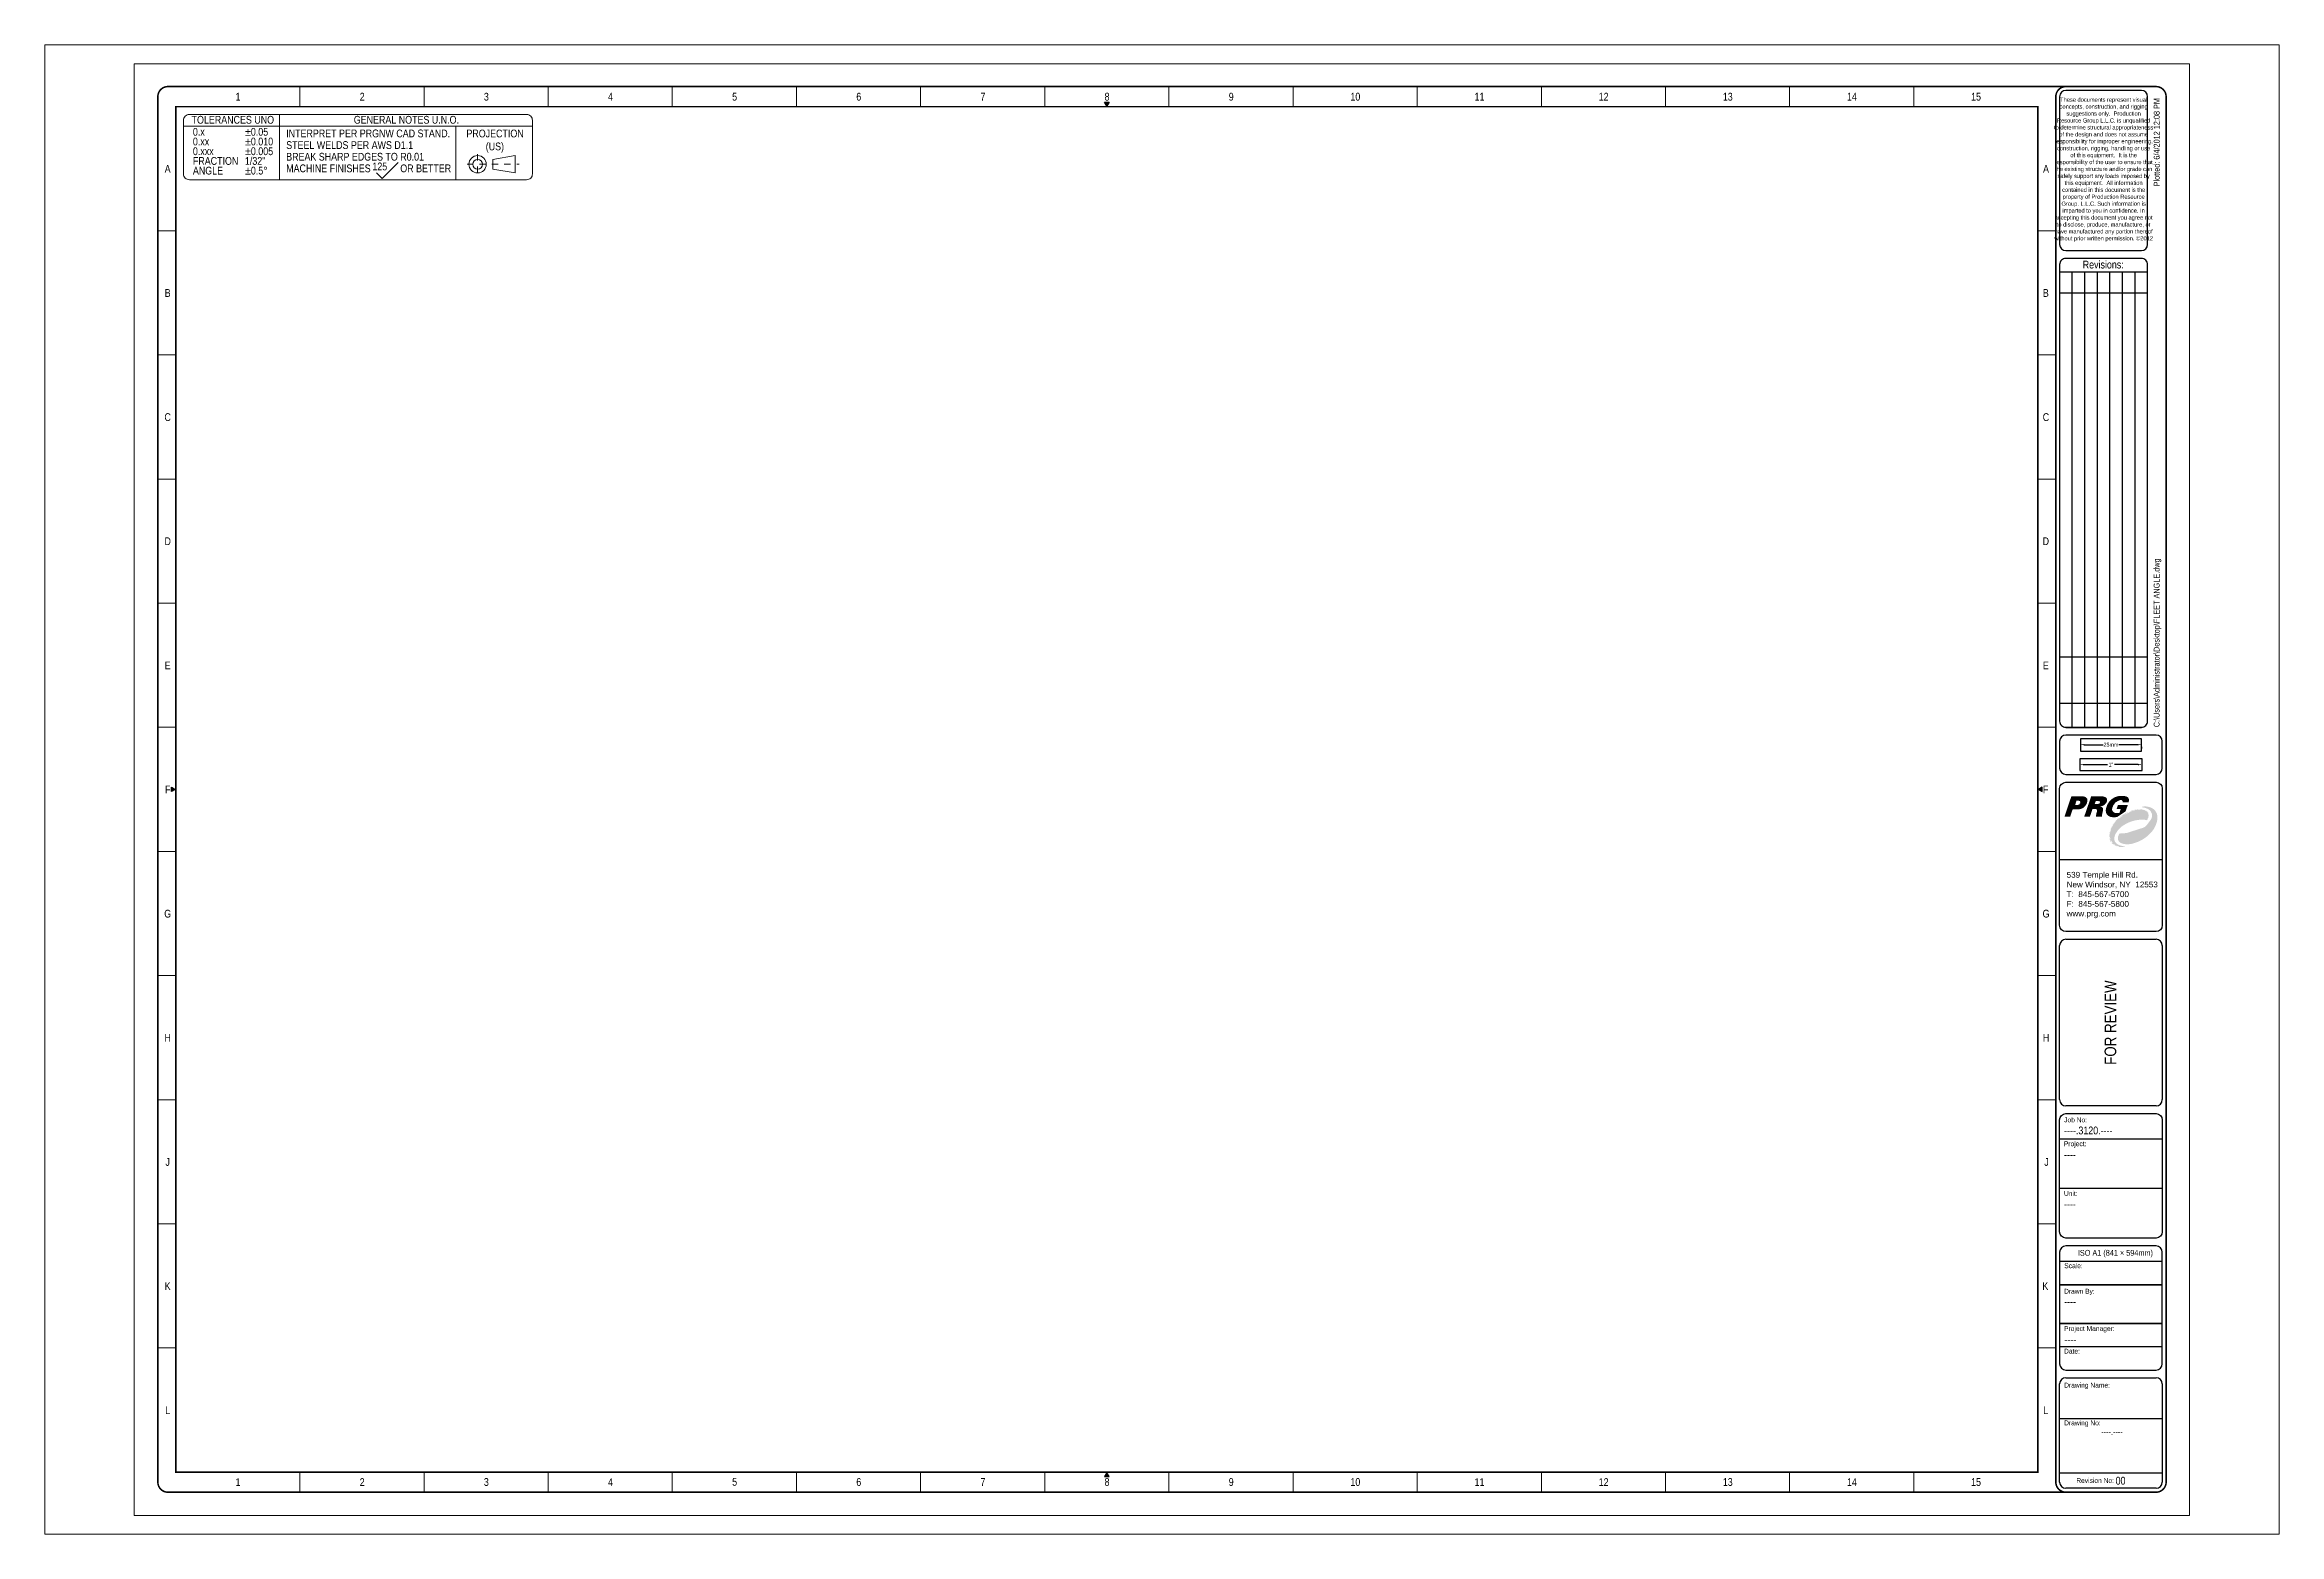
# Paper-space layout 'Arch D' of a CAD drawing. Header units: inches. Extents: x -0.2 to 35.8, y -0.2 to 23.8.
import ezdxf
from ezdxf.enums import TextEntityAlignment as Align

# ---------------------------------------------------------------- set-up
doc = ezdxf.new("R2010")
doc.units = ezdxf.units.IN
doc.header["$LTSCALE"] = 0.1
doc.header["$MEASUREMENT"] = 0
doc.header["$PDMODE"] = 35
doc.linetypes.add('CENTER', pattern=[2, 1.25, -0.25, 0.25, -0.25])
doc.layers.get('0').update_dxf_attribs({"lineweight": 25})
doc.layers.add('..02 - Light', color=142, linetype='Continuous', lineweight=9)
doc.layers.add('0 @ 1', color=7, linetype='Continuous', lineweight=25)
doc.layers.add('..08 - Viewports', color=11, linetype='Continuous', lineweight=0, plot=False)
doc.styles.add('prg 03 - Standard', font='ARIALN.TTF')
doc.dimstyles.new('prg - inch - 16', dxfattribs={"dimtxt": 0.125, "dimasz": 0.125, "dimexe": 0.0625, "dimexo": 0.125, "dimgap": 0.03125, "dimtad": 0, "dimdec": 4, "dimzin": 3, "dimdsep": 46, "dimlunit": 4, "dimtxsty": 'prg 03 - Standard', "dimcen": 0.0625, "dimclrd": 256, "dimclre": 256, "dimclrt": 256, "dimadec": 0, "dimazin": 2, "dimtfac": 1, "dimtdec": 4, "dimtofl": 0, "dimtmove": 0, "dimatfit": 3, "dimfxl": 1, "dimfrac": 1, "dimtolj": 1, "dimtzin": 0, "dimarcsym": 1})

# ---------------------------------------------------------------- blocks, each defined once
blk = doc.blocks.new('Titleblock - PRG Logo')
at = {"linetype": 'Continuous'}
h = blk.add_hatch(color=256, dxfattribs=at)
edge = h.paths.add_edge_path(flags=16)
edge.add_arc((0.304, 0.419), 0.142, 270.9957, 287.0381)
edge.add_arc((0.32, 0.371), 0.0923, 286.6972, 340.5516)
edge.add_arc((0.341, 0.365), 0.0695, 339.5027, 356.4779)
edge.add_arc((0.374, 0.363), 0.0368, 356.1241, 421.2519)
edge.add_arc((0.359, 0.332), 0.0718, 62.8111, 78.3548)
edge.add_arc((0.346, 0.26), 0.144, 78.8721, 87.8454)
edge.add_line((0.351, 0.404), (0.28, 0.404))
edge.add_line((0.28, 0.404), (0.236, 0.277))
edge.add_line((0.236, 0.277), (0.307, 0.277))
edge = h.paths.add_edge_path()
edge.add_line((0.405, 0.502), (0.301, 0.502))
edge.add_line((0.301, 0.502), (0.174, 0.502))
edge.add_line((0.174, 0.502), (0.123, 0.366))
edge.add_line((0.123, 0.366), (0.001, 0.001))
edge.add_line((0.001, 0.001), (0.14, 0.001))
edge.add_line((0.14, 0.001), (0.202, 0.179))
edge.add_line((0.202, 0.179), (0.294, 0.179))
edge.add_arc((0.294, 0.666), 0.486, 270, 277.7588)
edge.add_arc((0.314, 0.493), 0.312, 278.2373, 289.3892)
edge.add_arc((0.343, 0.402), 0.217, 290.1728, 337.4086)
edge.add_arc((0.265, 0.439), 0.304, 336.5939, 341.0282)
edge.add_arc((0.306, 0.426), 0.26, 340.8812, 350.9108)
edge.add_arc((0.431, 0.404), 0.134, 351.7704, 368.1285)
edge.add_arc((0.484, 0.409), 0.0801, 9.8088, 62.4805)
edge.add_arc((0.459, 0.366), 0.13, 61.4347, 72.7865)
edge.add_arc((0.436, 0.296), 0.204, 72.3733, 81.8102)
edge.add_arc((0.41, 0.133), 0.369, 81.4271, 90.8598)
h = blk.add_hatch(color=256, dxfattribs=at)
edge = h.paths.add_edge_path(flags=16)
edge.add_line((0.777, 0.289), (0.723, 0.289))
edge.add_line((0.723, 0.289), (0.762, 0.404))
edge.add_line((0.762, 0.404), (0.816, 0.404))
edge.add_arc((0.817, 0.048), 0.357, 87.3825, 90.1357, ccw=False)
edge.add_arc((0.827, 0.258), 0.146, 76.948, 87.5427, ccw=False)
edge.add_arc((0.846, 0.347), 0.0552, 58.0556, 75.9474, ccw=False)
edge.add_arc((0.859, 0.369), 0.0293, -5.0869, 55.9156, ccw=False)
edge.add_arc((0.823, 0.37), 0.0652, 338.9767, 357.0252, ccw=False)
edge.add_arc((0.796, 0.377), 0.0924, 322.6799, 341.0734, ccw=False)
edge.add_arc((0.813, 0.367), 0.0732, 289.7779, 321.2967, ccw=False)
edge.add_arc((0.798, 0.403), 0.112, 278.0168, 290.6287, ccw=False)
edge.add_arc((0.786, 0.474), 0.184, 273.908, 278.6313, ccw=False)
edge.add_arc((0.778, 0.597), 0.307, 269.7689, 273.8332, ccw=False)
edge = h.paths.add_edge_path()
edge.add_line((0.867, 0.247), (0.868, 0.249))
edge.add_arc((0.838, 0.497), 0.249, 276.8848, 299.8492)
edge.add_arc((0.87, 0.435), 0.18, 301.0245, 339.7695)
edge.add_arc((0.892, 0.423), 0.155, 340.896, 350.6299)
edge.add_arc((0.953, 0.413), 0.0927, 351.0003, 372.4915)
edge.add_arc((0.977, 0.416), 0.0687, 14.3465, 55.5296)
edge.add_arc((0.954, 0.386), 0.106, 54.0451, 66.1815)
edge.add_arc((0.93, 0.335), 0.162, 65.8459, 76.4202)
edge.add_arc((0.906, 0.243), 0.258, 75.9962, 84.4161)
edge.add_arc((0.891, 0.11), 0.391, 84.0424, 90.2748)
edge.add_line((0.889, 0.502), (0.657, 0.502))
edge.add_line((0.657, 0.502), (0.484, 0.001))
edge.add_line((0.484, 0.001), (0.623, 0.001))
edge.add_line((0.623, 0.001), (0.689, 0.192))
edge.add_line((0.689, 0.192), (0.741, 0.192))
edge.add_line((0.741, 0.192), (0.741, 0.192))
edge.add_arc((0.741, -0.015), 0.207, 82.6833, 90.0634, ccw=False)
edge.add_arc((0.759, 0.126), 0.0652, 65.5327, 81.9445, ccw=False)
edge.add_arc((0.773, 0.161), 0.027, -1.931, 62.9839, ccw=False)
edge.add_arc((0.729, 0.158), 0.0711, -6.461, 1.5446, ccw=False)
edge.add_arc((0.653, 0.167), 0.148, 348.4527, 353.6528, ccw=False)
edge.add_arc((0.265, 0.247), 0.544, 345.0408, 348.335, ccw=False)
edge.add_arc((2.692, -0.367), 1.96, 166.0204, 167.1204)
edge.add_line((0.782, 0.07), (0.782, 0.07))
edge.add_arc((1.539, -0.103), 0.777, 167.1127, 172.3239)
edge.add_line((0.769, 0.001), (0.92, 0.001))
edge.add_arc((1.506, -0.029), 0.588, 165.1254, 177.1349, ccw=False)
edge.add_arc((0.303, 0.268), 0.652, 347.0318, 348.9199)
edge.add_arc((0.688, 0.194), 0.26, 348.7835, 356.8872)
edge.add_arc((0.848, 0.183), 0.1, 357.7728, 370.7283)
edge.add_arc((0.897, 0.192), 0.0504, 11.9244, 67.81)
edge.add_arc((0.88, 0.152), 0.0933, 67.5059, 81.8909)
edge.add_arc((0.865, 0.064), 0.183, 81.0168, 89.1786)
h = blk.add_hatch(color=256, dxfattribs=at)
edge = h.paths.add_edge_path()
edge.add_arc((1.235, 0.684), 0.599, 276.2868, 280.7185, ccw=False)
edge.add_arc((1.27, 0.391), 0.304, 270.2788, 275.7954, ccw=False)
edge.add_arc((1.271, 0.272), 0.185, 257.0805, 270.0598, ccw=False)
edge.add_arc((1.254, 0.188), 0.0995, 231.8941, 255.9628, ccw=False)
edge.add_arc((1.241, 0.167), 0.0747, 193.4509, 229.7347, ccw=False)
edge.add_arc((1.272, 0.177), 0.107, 181.7997, 194.5166, ccw=False)
edge.add_arc((1.322, 0.179), 0.157, 171.0237, 182.1399, ccw=False)
edge.add_arc((1.416, 0.166), 0.253, 160.1958, 171.384, ccw=False)
edge.add_arc((1.491, 0.144), 0.331, 144.2304, 160.9825, ccw=False)
edge.add_arc((1.407, 0.201), 0.228, 126.6626, 143.5066, ccw=False)
edge.add_arc((1.364, 0.254), 0.161, 90.782, 125.7161, ccw=False)
edge.add_arc((1.362, 0.24), 0.175, 81.7561, 90.0255, ccw=False)
edge.add_arc((1.374, 0.328), 0.086, 66.7365, 81.2539, ccw=False)
edge.add_arc((1.389, 0.366), 0.0455, 37.3026, 65.8551, ccw=False)
edge.add_arc((1.393, 0.371), 0.0394, 3.6398, 34.9157, ccw=False)
edge.add_arc((1.363, 0.367), 0.0695, -12.7494, 4.8314, ccw=False)
edge.add_line((1.431, 0.352), (1.57, 0.352))
edge.add_arc((1.349, 0.425), 0.233, 341.637, 352.5863)
edge.add_arc((1.458, 0.409), 0.123, 353.4418, 370.8372)
edge.add_arc((1.499, 0.415), 0.0812, 12.2601, 57.2188)
edge.add_arc((1.477, 0.383), 0.121, 56.5304, 68.8996)
edge.add_arc((1.452, 0.323), 0.185, 68.4854, 77.9574)
edge.add_arc((1.426, 0.21), 0.301, 77.5658, 84.9644)
edge.add_arc((1.403, -0.014), 0.526, 84.6232, 90.3788)
edge.add_arc((1.4, -0.404), 0.916, 90.0038, 91.6165)
edge.add_arc((1.39, 0.138), 0.374, 92.5155, 153.6812)
edge.add_arc((1.445, 0.109), 0.436, 153.5195, 161.0051)
edge.add_arc((1.411, 0.121), 0.4, 160.9068, 169.7125)
edge.add_arc((1.273, 0.148), 0.26, 170.1738, 182.5252)
edge.add_arc((1.188, 0.146), 0.174, 183.158, 199.1879)
edge.add_arc((1.151, 0.136), 0.136, 200.1639, 245.0589)
edge.add_arc((1.18, 0.19), 0.198, 244.1673, 259.4908)
edge.add_arc((1.201, 0.285), 0.295, 258.8028, 268.6575)
edge.add_arc((1.194, 1.364), 1.374, 269.9946, 273.9073)
edge.add_arc((1.879, -0.665), 0.885, 115.5001, 131.9551, ccw=False)
edge.add_line((1.498, 0.134), (1.551, 0.286))
edge.add_line((1.551, 0.286), (1.31, 0.286))
edge.add_line((1.31, 0.286), (1.276, 0.188))
edge.add_line((1.276, 0.188), (1.378, 0.188))
edge.add_line((1.378, 0.188), (1.346, 0.096))
at = {"linetype": 'Continuous', "true_color": 0xd11047}
h = blk.add_hatch(color=242, dxfattribs=at)
edge = h.paths.add_edge_path()
edge.add_arc((1.414, -0.536), 0.193, 166.9672, 181.364)
edge.add_arc((1.367, -0.539), 0.146, 180.8254, 210.6291)
edge.add_arc((1.397, -0.515), 0.184, 212.1774, 233.4286)
edge.add_arc((1.442, -0.447), 0.266, 234.3616, 249.0782)
edge.add_arc((1.504, -0.271), 0.452, 249.7201, 258.9323)
edge.add_arc((1.589, 0.191), 0.922, 259.2855, 262.8591)
edge.add_arc((1.467, -0.787), 0.0638, 78.9018, 83.1181, ccw=False)
edge.add_arc((1.476, -0.742), 0.0176, 65.3856, 80.2175, ccw=False)
edge.add_arc((1.482, -0.728), 0.0031, 32.0463, 68.0151, ccw=False)
edge.add_arc((1.484, -0.727), 0.00134, -34.2871, 26.3971, ccw=False)
edge.add_arc((1.479, -0.724), 0.00674, 294.5704, 322.891, ccw=False)
edge.add_arc((1.463, -0.691), 0.0436, 285.4998, 296.5873, ccw=False)
edge.add_arc((1.433, -0.59), 0.149, 280.4032, 286.2187, ccw=False)
edge.add_line((1.459, -0.737), (1.459, -0.737))
edge.add_arc((1.404, -0.437), 0.305, 272.8785, 280.4386, ccw=False)
edge.add_arc((1.406, -0.521), 0.221, 265.6647, 273.4591, ccw=False)
edge.add_arc((1.419, -0.297), 0.445, 253.3778, 266.1848, ccw=False)
edge.add_arc((1.376, -0.428), 0.307, 238.0493, 254.0087, ccw=False)
edge.add_arc((1.337, -0.487), 0.237, 215.4273, 238.5383, ccw=False)
edge.add_arc((1.355, -0.48), 0.256, 188.8379, 214.3641, ccw=False)
edge.add_arc((1.45, -0.469), 0.351, 174.5051, 188.2143, ccw=False)
edge.add_arc((1.597, -0.488), 0.499, 163.0689, 173.987, ccw=False)
edge.add_arc((1.837, -0.57), 0.753, 151.9161, 162.3954, ccw=False)
edge.add_arc((1.64, -0.475), 0.535, 142.5266, 150.9936, ccw=False)
edge.add_arc((1.938, -0.708), 0.913, 135.7406, 142.2622, ccw=False)
edge.add_arc((1.895, -0.657), 0.846, 129.7713, 136.1898, ccw=False)
edge.add_arc((1.944, -0.752), 0.951, 112.748, 128.3617, ccw=False)
edge.add_arc((1.893, -0.619), 0.808, 104.026, 113.0429, ccw=False)
edge.add_arc((1.844, -0.406), 0.59, 93.326, 104.4974, ccw=False)
edge.add_arc((1.838, -0.24), 0.424, 81.36, 93.7963, ccw=False)
edge.add_arc((1.848, -0.182), 0.365, 74.8428, 81.535, ccw=False)
edge.add_arc((1.883, -0.064), 0.242, 62.8298, 75.5421, ccw=False)
edge.add_arc((1.925, 0.014), 0.154, 46.9484, 63.588, ccw=False)
edge.add_arc((1.956, 0.045), 0.11, 15.2985, 47.5839, ccw=False)
edge.add_arc((1.926, 0.041), 0.141, -8.5557, 13.6911, ccw=False)
edge.add_arc((1.832, 0.057), 0.236, 338.3124, 350.7738, ccw=False)
edge.add_arc((1.672, 0.125), 0.409, 329.4234, 337.7919, ccw=False)
edge.add_arc((1.945, -0.398), 0.324, 75.8611, 80.5968)
edge.add_arc((1.9, -0.688), 0.619, 80.818, 88.4004)
edge.add_arc((1.902, -0.869), 0.799, 88.9602, 107.2617)
edge.add_arc((1.962, -1.026), 0.967, 107.9024, 124.84)
edge.add_arc((1.591, -0.487), 0.312, 125.3388, 130.879)
edge.add_arc((1.78, -0.702), 0.599, 131.1191, 147.1939)
edge.add_arc((1.623, -0.605), 0.414, 146.7697, 156.5733)
edge.add_arc((1.498, -0.553), 0.279, 156.0714, 167.4849)
h = blk.add_hatch(color=242, dxfattribs=at)
edge = h.paths.add_edge_path()
edge.add_arc((1.703, -0.613), 0.409, 149.4122, 157.7619)
edge.add_arc((1.543, -0.545), 0.236, 158.2699, 170.765)
edge.add_arc((1.449, -0.528), 0.14, 171.4402, 193.6819)
edge.add_arc((1.419, -0.532), 0.11, 195.2951, 227.6137)
edge.add_arc((1.45, -0.501), 0.154, 226.9736, 243.5958)
edge.add_arc((1.492, -0.423), 0.242, 242.8393, 255.5472)
edge.add_arc((1.527, -0.305), 0.366, 254.8507, 261.5458)
edge.add_arc((1.537, -0.248), 0.424, 261.3483, 273.7984)
edge.add_arc((1.531, -0.082), 0.59, 273.3254, 284.4907)
edge.add_arc((1.483, 0.131), 0.807, 284.0217, 293.0503)
edge.add_arc((1.431, 0.265), 0.951, 292.7557, 308.3667)
edge.add_arc((1.483, 0.167), 0.842, 309.7288, 316.1901)
edge.add_arc((1.439, 0.219), 0.91, 315.7364, 322.2789)
edge.add_arc((1.735, -0.013), 0.534, 322.5428, 331.0155)
edge.add_arc((1.539, 0.082), 0.752, 331.9125, 342.3987)
edge.add_arc((1.779, 0), 0.499, 343.0734, 353.9981)
edge.add_arc((1.925, -0.019), 0.351, 354.5158, 368.2307)
edge.add_arc((2.02, -0.008), 0.256, 8.854, 34.3709)
edge.add_arc((2.037, -0.001), 0.237, 35.4301, 58.5359)
edge.add_arc((1.999, -0.059), 0.307, 58.0421, 73.9933)
edge.add_arc((1.956, -0.19), 0.445, 73.3598, 86.1535)
edge.add_arc((1.969, 0.037), 0.218, 85.5051, 93.4545)
edge.add_arc((1.969, -0.023), 0.277, 92.7831, 104.0855)
edge.add_arc((1.914, 0.201), 0.0465, 105.1711, 115.9097)
edge.add_arc((1.897, 0.236), 0.00771, 113.2562, 139.7676)
edge.add_arc((1.892, 0.24), 0.00173, 145.3374, 253.8734)
edge.add_arc((1.898, 0.251), 0.0145, 242.4255, 259.4068)
edge.add_arc((1.908, 0.293), 0.0576, 257.8495, 263.1277)
edge.add_arc((1.789, -0.663), 0.905, 79.3843, 82.923, ccw=False)
edge.add_arc((1.869, -0.222), 0.458, 69.9712, 79.0735, ccw=False)
edge.add_arc((1.931, -0.044), 0.269, 54.4833, 69.344, ccw=False)
edge.add_arc((1.978, 0.027), 0.184, 32.1785, 53.4419, ccw=False)
edge.add_arc((2.008, 0.051), 0.146, 0.8369, 30.6335, ccw=False)
edge.add_arc((1.961, 0.049), 0.193, -13.051, 1.3754, ccw=False)
edge.add_arc((1.877, 0.065), 0.279, 336.0801, 347.4728, ccw=False)
edge.add_arc((1.752, 0.117), 0.414, 326.7829, 336.5806, ccw=False)
edge.add_arc((1.594, 0.215), 0.6, 311.153, 327.2058, ccw=False)
edge.add_arc((1.783, 0), 0.314, 305.4102, 310.9223, ccw=False)
edge.add_arc((1.412, 0.539), 0.968, 287.9024, 304.8306, ccw=False)
edge.add_arc((1.473, 0.382), 0.799, 268.9716, 287.2631, ccw=False)
edge.add_arc((1.475, 0.201), 0.618, 260.8251, 268.4129, ccw=False)
edge.add_arc((1.43, -0.09), 0.325, 255.8756, 260.5989, ccw=False)
for points in [[(0.307, 0.277, 0.070113), (0.346, 0.283, 0.239407), (0.407, 0.34, 0.074204), (0.411, 0.361, 0.292079), (0.392, 0.395, 0.067927), (0.373, 0.402, 0.039173), (0.351, 0.404), (0.28, 0.404), (0.236, 0.277)], [(0.777, 0.289), (0.723, 0.289), (0.762, 0.404), (0.816, 0.404, -0.012014), (0.833, 0.404, -0.046261), (0.86, 0.4, -0.078227), (0.875, 0.394, -0.272643), (0.888, 0.367, -0.078915), (0.884, 0.347, -0.080429), (0.87, 0.321, -0.138401), (0.838, 0.298, -0.055086), (0.814, 0.292, -0.020612), (0.799, 0.29, -0.017736)]]:
    blk.add_lwpolyline(points, format="xyb", close=True)
blk = doc.blocks.new('Titleblock - Tick')
h = blk.add_hatch(color=256)
h.dxf.hatch_style = 1
h.paths.add_polyline_path([(0.035, 0.06), (-0.035, 0.06), (0, 0)])
blk.add_lwpolyline([(0, 0), (-0.035, 0.06), (0.035, 0.06)], close=True)
blk = doc.blocks.new('*D27')
at = {"lineweight": -2, "transparency": 16777216}
for p, q in [((31.344, 12.059), (31.344, 12.029)), ((31.407, 12.092), (31.786, 12.092)), ((32.282, 12.092), (31.903, 12.092)), ((32.344, 12.059), (32.344, 12.029))]:
    blk.add_line(p, q, dxfattribs=at)
at = {"transparency": 16777216}
for points in [[(31.407, 12.102), (31.407, 12.081), (31.344, 12.092)], [(32.282, 12.102), (32.282, 12.081), (32.344, 12.092)]]:
    blk.add_solid(points, dxfattribs=at)
at = {"layer": 'Defpoints', "color": 0, "transparency": 16777216}
for p in [(31.344, 12.184), (32.344, 12.184), (32.344, 12.092)]:
    blk.add_point(p, dxfattribs=at)
at = {"transparency": 16777216, "insert": (31.844, 12.092), "char_height": 0.0625, "attachment_point": 5, "style": 'prg 03 - Standard'}
blk.add_mtext('\\A1;1"', dxfattribs=at)
blk = doc.blocks.new('*D28')
at = {"lineweight": -2, "transparency": 16777216}
for p, q in [((31.352, 12.381), (31.352, 12.351)), ((31.415, 12.413), (31.717, 12.413)), ((32.274, 12.413), (31.972, 12.413)), ((32.336, 12.381), (32.336, 12.351))]:
    blk.add_line(p, q, dxfattribs=at)
at = {"transparency": 16777216}
for points in [[(31.415, 12.424), (31.415, 12.403), (31.352, 12.413)], [(32.274, 12.424), (32.274, 12.403), (32.336, 12.413)]]:
    blk.add_solid(points, dxfattribs=at)
at = {"layer": 'Defpoints', "color": 0, "transparency": 16777216}
for p in [(31.352, 12.506), (32.336, 12.506), (32.336, 12.413)]:
    blk.add_point(p, dxfattribs=at)
at = {"transparency": 16777216, "insert": (31.844, 12.413), "char_height": 0.0625, "attachment_point": 5, "style": 'prg 03 - Standard'}
blk.add_mtext('\\A1;25mm', dxfattribs=at)
blk = doc.blocks.new('*U36')
at = {"color": 142}
for p, q in [((-0.1, 7.339), (1.318, 7.339)), ((0.103, 0), (0.103, 7.339)), ((0.305, 0), (0.305, 7.339)), ((0.508, 0), (0.508, 7.339)), ((0.71, 0), (0.71, 7.339)), ((0.913, 0), (0.913, 7.339)), ((1.115, 0), (1.115, 7.339)), ((-0.1, 6.998), (1.318, 6.998)), ((-0.1, 1.137), (1.318, 1.137)), ((-0.1, 0.392), (1.318, 0.392))]:
    blk.add_line(p, q, dxfattribs=at)
blk.add_lwpolyline([(0, 0), (1.218, 0, 0.414214), (1.318, 0.1), (1.318, 7.456, 0.414214), (1.218, 7.556), (0, 7.556, 0.414214), (-0.1, 7.456), (-0.1, 0.1, 0.414214)], format="xyb", close=True)
at = {"style": 'prg 03 - Standard'}
blk.add_text('Revisions:', height=0.125, dxfattribs=at).set_placement((0.272, 7.393))
for tag, p in [('A_NAME', (0.074, 7.297)), ('B_NAME', (0.26, 7.296)), ('C_NAME', (0.454, 7.297)), ('D_NAME', (0.666, 7.297)), ('E_NAME', (0.86, 7.297)), ('F_NAME', (1.063, 7.294)), ('G_NAME', (1.261, 7.295))]:
    blk.add_attdef(tag, text='', height=0.0938, rotation=90, dxfattribs=at).set_placement(p, align=Align.RIGHT)
for tag, p in [('A_TEXT', (0.046, 1.181)), ('B_TEXT', (0.257, 1.181)), ('C_TEXT', (0.459, 1.178)), ('D_TEXT', (0.661, 1.176)), ('E_TEXT', (0.862, 1.176)), ('F_TEXT', (1.068, 1.176)), ('G_TEXT', (1.265, 1.176)), ('A_DATE', (0.048, 0.515)), ('B_DATE', (0.26, 0.515)), ('C_DATE', (0.461, 0.512)), ('D_DATE', (0.663, 0.51)), ('E_DATE', (0.865, 0.51)), ('F_DATE', (1.071, 0.51)), ('G_DATE', (1.267, 0.51))]:
    blk.add_attdef(tag, p, '', height=0.0938, rotation=90, dxfattribs=at)
for tag, p in [('A_#', (0.04, 0.209)), ('B_#', (0.243, 0.209)), ('C_#', (0.445, 0.212)), ('D_#', (0.648, 0.212)), ('E_#', (0.85, 0.209)), ('F_#', (1.053, 0.206)), ('G_#', (1.258, 0.215))]:
    blk.add_attdef(tag, text='', height=0.0938, rotation=90, dxfattribs=at).set_placement(p, align=Align.CENTER)
blk = doc.blocks.new('Symb - Surface Finish')
at = {"color": 7}
for p, q in [((-0.094, 0.094), (0, 0)), ((0, 0), (0.259, 0.259)), ((0.259, 0.259), (0.259, 0.259))]:
    blk.add_line(p, q, dxfattribs=at)
at = {"style": 'prg 03 - Standard'}
blk.add_attdef('FIN', text='', height=0.125, dxfattribs=at).set_placement((0.08, 0.133), align=Align.RIGHT)
blk = doc.blocks.new('PRG - Tolerances')
for p, q in [((1.546, 0), (1.546, -1.052)), ((0, -0.187), (5.621, -0.187)), ((4.388, -0.187), (4.388, -1.052)), ((4.985, -0.725), (5.345, -0.664)), ((5.345, -0.664), (5.345, -0.943)), ((4.985, -0.725), (4.985, -0.882)), ((4.985, -0.882), (5.345, -0.943))]:
    blk.add_line(p, q)
at = {"color": 84, "linetype": 'CENTER', "lineweight": 0, "ltscale": 0.125}
for p, q in [((4.738, -0.641), (4.738, -0.965)), ((4.568, -0.803), (5.407, -0.803))]:
    blk.add_line(p, q, dxfattribs=at)
blk.add_lwpolyline([(0.094, 0), (5.527, 0, -0.414214), (5.621, -0.094), (5.621, -0.958, -0.414214), (5.527, -1.052), (0.094, -1.052, -0.414214), (0, -0.958), (0, -0.094, -0.414214)], format="xyb", close=True)
for radius in [0.14, 0.0785]:
    blk.add_circle((4.738, -0.803), radius)
at = {"layer": '0 @ 1'}
blk.add_blockref('Symb - Surface Finish', (3.201, -1.034), dxfattribs=at).add_auto_attribs({'FIN': '125'})
at = {"style": 'prg 03 - Standard'}
for s, p in [('TOLERANCES UNO', (0.13, -0.149)), ('GENERAL NOTES U.N.O.', (2.743, -0.149))]:
    blk.add_text(s, height=0.125, dxfattribs=at).set_placement(p)
at = {"char_height": 0.125, "attachment_point": 1, "style": 'prg 03 - Standard'}
for s, insert, width, line_spacing_factor in [('0.x\\P0.xx\\P0.xxx\\PFRACTION\\PANGLE', (0.151, -0.218), 0.72307, 0.75), ('%%P0.05\\P%%P0.010\\P%%P0.005\\P{\\A1;1/32"\\P%%P0.5%%D}', (0.989, -0.218), 0.4951, 0.75), ('INTERPRET PER PRGNW CAD STAND.\\PSTEEL WELDS PER AWS D1.1\\PBREAK SHARP EDGES TO R0.01\\PMACHINE FINISHES            OR BETTER ', (1.654, -0.244), 3.28816, 0.9)]:
    blk.add_mtext(s, dxfattribs=dict(at, insert=insert, width=width, line_spacing_factor=line_spacing_factor))
at = {"insert": (4.512, -0.245), "char_height": 0.125, "width": 0.9907, "attachment_point": 1, "style": 'prg 03 - Standard'}
blk.add_mtext('\\pi0.045402;PROJECTION\\P\\pi0.35692;(US)', dxfattribs=at)
blk = doc.blocks.new('*U26')
at = {"layer": '..08 - Viewports'}
for points in [[(-1.44395, -0.30854), (34.55605, -0.30854), (34.55605, 23.69146), (-1.44395, 23.69146)], [(0, -0.00285), (33.11024, -0.00285), (33.11024, 23.38298), (0, 23.38298)]]:
    blk.add_lwpolyline(points, close=True, dxfattribs=at)
blk.add_lwpolyline([(31.11714, 12.69338), (32.3351, 12.69338, 0.41421356), (32.4351, 12.79338), (32.4351, 20.14981, 0.41421356), (32.3351, 20.24981), (31.11714, 20.24981, 0.41421356), (31.01714, 20.14981), (31.01714, 12.79338, 0.41421356)], format="xyb", close=True, dxfattribs=at)
at = {"color": 142, "linetype": 'Continuous', "lineweight": 9}
for p, q in [((2.66758, 22.69318), (2.66758, 23.01663)), ((2.66758, 22.69318), (2.66758, 23.01663)), ((4.66758, 22.69318), (4.66758, 23.01663)), ((4.66758, 22.69318), (4.66758, 23.01663)), ((6.66758, 22.69318), (6.66758, 23.01663)), ((6.66758, 22.69318), (6.66758, 23.01663)), ((8.66758, 22.69318), (8.66758, 23.01663)), ((8.66758, 22.69318), (8.66758, 23.01663)), ((10.66758, 22.69318), (10.66758, 23.01663)), ((10.66758, 22.69318), (10.66758, 23.01663)), ((12.66758, 22.69318), (12.66758, 23.01663)), ((12.66758, 22.69318), (12.66758, 23.01663)), ((14.66758, 22.69318), (14.66758, 23.01663)), ((14.66758, 22.69318), (14.66758, 23.01663)), ((16.66758, 22.69318), (16.66758, 23.01663)), ((16.66758, 22.69318), (16.66758, 23.01663)), ((18.66758, 22.69318), (18.66758, 23.01663)), ((18.66758, 22.69318), (18.66758, 23.01663)), ((20.66758, 22.69318), (20.66758, 23.01663)), ((20.66758, 22.69318), (20.66758, 23.01663)), ((22.66758, 22.69318), (22.66758, 23.01663)), ((22.66758, 22.69318), (22.66758, 23.01663)), ((24.66758, 22.69318), (24.66758, 23.01663)), ((24.66758, 22.69318), (24.66758, 23.01663)), ((26.66758, 22.69318), (26.66758, 23.01663)), ((26.66758, 22.69318), (26.66758, 23.01663)), ((28.66758, 22.69318), (28.66758, 23.01663)), ((28.66758, 22.69318), (28.66758, 23.01663)), ((0.66758, 20.69318), (0.37927, 20.69318)), ((30.66758, 20.69318), (30.95589, 20.69318)), ((0.66758, 18.69318), (0.37927, 18.69318)), ((30.66758, 18.69318), (30.95589, 18.69318)), ((0.66758, 16.69318), (0.37927, 16.69318)), ((30.66758, 16.69318), (30.95589, 16.69318)), ((0.66758, 14.69318), (0.37927, 14.69318)), ((30.66758, 14.69318), (30.95589, 14.69318)), ((0.66758, 12.69318), (0.37927, 12.69318)), ((30.66758, 12.69318), (30.95589, 12.69318)), ((0.66758, 10.69318), (0.37927, 10.69318)), ((30.66758, 10.69318), (30.95589, 10.69318)), ((0.66758, 8.69318), (0.37927, 8.69318)), ((30.66758, 8.69318), (30.95589, 8.69318)), ((0.66758, 6.69318), (0.37927, 6.69318)), ((30.66758, 6.69318), (30.95589, 6.69318)), ((0.66758, 4.69318), (0.37927, 4.69318)), ((30.66758, 4.69318), (30.95589, 4.69318)), ((0.66758, 2.69318), (0.37927, 2.69318)), ((30.66758, 2.69318), (30.95589, 2.69318)), ((2.66758, 0.69318), (2.66758, 0.36974)), ((2.66758, 0.69318), (2.66758, 0.36974)), ((4.66758, 0.69318), (4.66758, 0.36974)), ((4.66758, 0.69318), (4.66758, 0.36974)), ((6.66758, 0.69318), (6.66758, 0.36974)), ((6.66758, 0.69318), (6.66758, 0.36974)), ((8.66758, 0.69318), (8.66758, 0.36974)), ((8.66758, 0.69318), (8.66758, 0.36974)), ((10.66758, 0.69318), (10.66758, 0.36974)), ((10.66758, 0.69318), (10.66758, 0.36974)), ((12.66758, 0.69318), (12.66758, 0.36974)), ((12.66758, 0.69318), (12.66758, 0.36974)), ((14.66758, 0.69318), (14.66758, 0.36974)), ((14.66758, 0.69318), (14.66758, 0.36974)), ((16.66758, 0.69318), (16.66758, 0.36974)), ((16.66758, 0.69318), (16.66758, 0.36974)), ((18.66758, 0.69318), (18.66758, 0.36974)), ((18.66758, 0.69318), (18.66758, 0.36974)), ((20.66758, 0.69318), (20.66758, 0.36974)), ((20.66758, 0.69318), (20.66758, 0.36974)), ((22.66758, 0.69318), (22.66758, 0.36974)), ((22.66758, 0.69318), (22.66758, 0.36974)), ((24.66758, 0.69318), (24.66758, 0.36974)), ((24.66758, 0.69318), (24.66758, 0.36974)), ((26.66758, 0.69318), (26.66758, 0.36974)), ((26.66758, 0.69318), (26.66758, 0.36974)), ((28.66758, 0.69318), (28.66758, 0.36974)), ((28.66758, 0.69318), (28.66758, 0.36974))]:
    blk.add_line(p, q, dxfattribs=at)
for p, q in [((32.73267, 22.85413), (32.73267, 0.53224)), ((31.01714, 6.69474), (31.01714, 9.17873)), ((31.11714, 9.27873), (32.57017, 9.27873)), ((32.67017, 9.17873), (32.67017, 6.69474)), ((32.57017, 6.59474), (31.11714, 6.59474)), ((31.11714, 2.21349), (32.57142, 2.21349)), ((31.01714, 0.53224), (31.01714, 2.11349)), ((32.67142, 2.11349), (32.67142, 0.53224)), ((32.57142, 0.43224), (31.11714, 0.43224))]:
    blk.add_line(p, q)
at = {"color": 142}
for p, q in [((31.01714, 10.56462), (32.67142, 10.56462)), ((31.01714, 6.06349), (32.67142, 6.06349)), ((32.67142, 5.26349), (31.01714, 5.26349)), ((32.67142, 4.08849), (31.01714, 4.08849)), ((31.01714, 3.71349), (32.67142, 3.71349)), ((32.67142, 3.71349), (31.01714, 3.71349)), ((31.01714, 3.08849), (32.67142, 3.08849)), ((32.67142, 3.08849), (31.01714, 3.08849)), ((32.67142, 2.71349), (31.01714, 2.71349)), ((31.01714, 1.55724), (32.67142, 1.55724)), ((31.01714, 0.68224), (32.67142, 0.68224))]:
    blk.add_line(p, q, dxfattribs=at)
at = {"const_width": 0.025}
blk.add_lwpolyline([(31.11839, 23.01663), (0.54177, 23.01663, 0.41421356), (0.37927, 22.85413), (0.37927, 0.53224, 0.41421356), (0.54177, 0.36974), (31.11839, 0.36974)], format="xyb", dxfattribs=at)
blk.add_lwpolyline([(0.66758, 22.69318), (30.66758, 22.69318), (30.66758, 0.69318), (0.66758, 0.69318)], close=True, dxfattribs=at)
blk.add_lwpolyline([(31.11839, 23.01663), (32.57017, 23.01663, -0.41421356), (32.73267, 22.85413), (32.73267, 0.53224, -0.41421356), (32.57017, 0.36974), (31.11839, 0.36974, -0.41421356), (30.95589, 0.53224), (30.95589, 22.85413, -0.41421356)], format="xyb", close=True, dxfattribs=at)
for points in [[(31.11714, 20.37481), (32.3351, 20.37481, 0.41421356), (32.4351, 20.47481), (32.4351, 22.85356, 0.41421356), (32.3351, 22.95356), (31.11714, 22.95356, 0.41421356), (31.01714, 22.85356), (31.01714, 20.47481, 0.41421356)], [(32.67142, 12.46838, 0.41421356), (32.57142, 12.56838), (31.11714, 12.56838, 0.41421356), (31.01714, 12.46838), (31.01714, 12.03403, 0.41421356), (31.11714, 11.93403), (32.57142, 11.93403, 0.41421356), (32.67142, 12.03403)], [(31.11714, 9.40373, -0.41421356), (31.01714, 9.50373), (31.01714, 11.70903, -0.41421356), (31.11714, 11.80903), (32.57142, 11.80903, -0.41421356), (32.67142, 11.70903), (32.67142, 9.50373, -0.41421356), (32.57142, 9.40373)], [(31.11714, 4.46349, -0.41421356), (31.01714, 4.56349), (31.01714, 6.36974, -0.41421356), (31.11714, 6.46974), (32.57142, 6.46974, -0.41421356), (32.67142, 6.36974), (32.67142, 4.56349, -0.41421356), (32.57142, 4.46349)], [(31.11714, 2.33849), (32.57142, 2.33849, 0.41421356), (32.67142, 2.43849), (32.67142, 4.23849, 0.41421356), (32.57142, 4.33849), (31.11714, 4.33849, 0.41421356), (31.01714, 4.23849), (31.01714, 2.43849, 0.41421356)]]:
    blk.add_lwpolyline(points, format="xyb", close=True)
for points in [[(31.35215, 12.30903), (32.33641, 12.30903), (32.33641, 12.50588), (31.35215, 12.50588)], [(31.34428, 11.99653), (32.34428, 11.99653), (32.34428, 12.18403), (31.34428, 12.18403)]]:
    blk.add_lwpolyline(points, close=True)
for centre, start, end in [((31.11714, 9.17873), 90, 180), ((32.57017, 9.17873), 360, 90), ((31.11714, 6.69474), 180, 270), ((32.57017, 6.69474), 270, 0), ((31.11714, 2.11349), 90, 180), ((32.57142, 2.11349), 0, 90), ((31.11714, 0.53224), 180, 270), ((32.57142, 0.53224), 270, 0)]:
    blk.add_arc(centre, 0.1, start, end)
blk.add_blockref('Titleblock - Tick', (15.66758, 22.70601))
at = {"rotation": 90}
blk.add_blockref('Titleblock - Tick', (0.65779, 11.69318), dxfattribs=at)
at = {"xscale": -1}
for p, rotation in [((30.67736, 11.69318), 270), ((15.66758, 0.68035), 180)]:
    blk.add_blockref('Titleblock - Tick', p, dxfattribs=dict(at, rotation=rotation))
at = {"xscale": 0.6585661746321184, "yscale": 0.6585661746321184, "zscale": 0.6585661746321184}
blk.add_blockref('Titleblock - PRG Logo', (31.09358, 11.25142), dxfattribs=at)
at = {"style": 'prg 03 - Standard'}
for s, p in [('1', (1.67112, 22.79115)), ('2', (3.67112, 22.79115)), ('3', (5.67112, 22.79115)), ('4', (7.67112, 22.79115)), ('5', (9.67112, 22.79115)), ('6', (11.67112, 22.79115)), ('7', (13.67112, 22.79115)), ('8', (15.67112, 22.79115)), ('9', (17.67112, 22.79115)), ('10', (19.67112, 22.79115)), ('11', (21.67112, 22.79115)), ('12', (23.67112, 22.79115)), ('13', (25.67112, 22.79115)), ('14', (27.67112, 22.79115)), ('15', (29.67112, 22.79115)), ('A', (0.53739, 21.6286)), ('A', (30.79776, 21.6286)), ('B', (0.53739, 19.6286)), ('B', (30.7947, 19.6286)), ('C', (0.53739, 17.6286)), ('C', (30.79683, 17.6286)), ('D', (0.53739, 15.6286)), ('D', (30.79487, 15.6286)), ('E', (0.53739, 13.6286)), ('E', (30.7941, 13.6286)), ('F', (0.53739, 11.6286)), ('F', (30.79205, 11.6286)), ('G', (0.53739, 9.6286)), ('G', (30.79853, 9.6286)), ('H', (0.53739, 7.6286)), ('H', (30.7987, 7.6286)), ('J', (0.53739, 5.6286)), ('J', (30.80535, 5.6286)), ('K', (0.53739, 3.6286)), ('K', (30.78736, 3.6286)), ('L', (0.53739, 1.6286)), ('L', (30.7929, 1.6286)), ('1', (1.67112, 0.46971)), ('2', (3.67112, 0.46971)), ('3', (5.67112, 0.47184)), ('4', (7.67112, 0.47022)), ('5', (9.67112, 0.47397)), ('6', (11.67112, 0.47184)), ('7', (13.67112, 0.47184)), ('8', (15.67112, 0.47184)), ('9', (17.67112, 0.47184)), ('10', (19.67112, 0.47184)), ('11', (21.67112, 0.46971)), ('12', (23.67112, 0.46971)), ('13', (25.67112, 0.47184)), ('14', (27.67112, 0.46971)), ('15', (29.67112, 0.47184))]:
    blk.add_text(s, height=0.125, dxfattribs=at).set_placement(p, align=Align.CENTER)
blk.add_text('Plotted: 6/4/2012 12:08 PM', height=0.0938, rotation=90, dxfattribs=at).set_placement((32.62794, 22.83178), align=Align.RIGHT)
for s, p in [('Job No:', (31.09012, 6.30612)), ('Project:', (31.08618, 5.92104))]:
    blk.add_text(s, height=0.078125, dxfattribs=at).set_placement(p, align=Align.BOTTOM_LEFT)
for s, height, p in [('Unit:', 0.078125, (31.08719, 5.14356)), ('Scale:', 0.078125, (31.09221, 3.97886)), ('ISO A1 (841 × 594mm)', 0.09375, (31.31057, 4.17974)), ('Drawn By:', 0.078125, (31.08893, 3.56842)), ('Project Manager:', 0.078125, (31.08892, 2.9678)), ('Date:', 0.078125, (31.08806, 2.60364)), ('Drawing Name:', 0.078125, (31.09033, 2.05536)), ('Drawing No:', 0.078125, (31.09033, 1.44747)), ('Revision No:', 0.078125, (31.28567, 0.51943))]:
    blk.add_text(s, height=height, dxfattribs=at).set_placement(p)
for s, insert, char_height, width, attachment_point in [('These documents represent visual concepts, construction, and rigging suggestions only.\\~ Production Resource Group L.L.C. is unqualified to determine structural appropriateness of the design and does not assume responsibility for improper engineering, construction, rigging, handling or use of this equipment.\\~ It is the responsibility of the user to ensure that the existing structure and/or grade can safely support any loads imposed by this equipment.\\~ All information contained in this document is the property of Production Resource Group. L.L.C. Such information is imparted to you in confidence. In accepting this document you agree not to disclose, produce, manufacture, or have manufactured any portion thereof without prior written permission. ©2012', (31.72624, 22.839), 0.067, 1.335497, 2), ('{\\fArial|b0|i0|c0|p34;539 Temple Hill Rd.}\\P{\\fArial|b0|i0|c0|p34;New Windsor, NY  12553}\\P{\\fArial|b0|i0|c0|p34;T:  845-567-5700\\PF:  845-567-5800}\\P{\\fArial|b0|i0|c0|p34;www.prg.com}', (31.12924, 10.36425), 0.09375, 1.5421854, 1), ('----.3120.----', (31.08906, 6.26064), 0.125, 1.5083538, 1), ('\\pi0.59964;----.----', (31.08819, 1.3873), 0.09375, 1.5083538, 1)]:
    blk.add_mtext(s, dxfattribs=dict(at, insert=insert, char_height=char_height, width=width, attachment_point=attachment_point))
at = {"rotation": 90, "style": 'prg 03 - Standard'}
for s, width, heights, insert, char_height, attachment_point in [('C:\\\\Users\\\\Administrator\\\\Desktop\\\\FLEET ANGLE.dwg', 10.5480212, [0], (32.5326, 12.69535), 0.09375, 1), ('FOR REVIEW', 2.5443719, [1.45032], (31.83659, 7.93545), 0.1875, 5)]:
    blk.add_mtext_dynamic_manual_height_columns(s, width=width, gutter_width=0.625, heights=heights, dxfattribs=dict(at, insert=insert, char_height=char_height, attachment_point=attachment_point))
at = {"char_height": 0.125, "attachment_point": 1, "style": 'prg 03 - Standard'}
for width, gutter_width, heights, insert in [(1.5943319, 0.625, [1.40792], (31.08831, 5.8714)), (1.5829518, 0.625, [0.55671], (31.08847, 5.07477)), (1.5205599, 0.625, [0], (31.08966, 3.50137)), (1.3396842, 0.46875, [0], (31.09419, 2.88865))]:
    blk.add_mtext_dynamic_manual_height_columns('----', width=width, gutter_width=gutter_width, heights=heights, dxfattribs=dict(at, insert=insert))
at = {"style": 'prg 03 - Standard'}
for tag, p in [('SCALE', (31.08154, 3.77725)), ('DRAWN_BY_2', (31.08163, 3.18002)), ('DATE', (31.08502, 2.40126)), ('REVISION#', (31.91919, 0.49258))]:
    blk.add_attdef(tag, p, '', height=0.125, dxfattribs=at)
blk.add_attdef('NAME', text='', height=0.125, dxfattribs=at).set_placement((31.0881, 2.00139), align=Align.TOP_LEFT)
blk.add_attdef('DWG.NO', text='', height=0.3125, dxfattribs=at).set_placement((31.85842, 0.80911), align=Align.CENTER)
for base, p1, p2, override, picture, middle in [((32.33641, 12.41348), (31.35215, 12.50588), (32.33641, 12.50588), {"dimtxt": 0.0625, "dimasz": 0.0625, "dimdec": 0, "dimlfac": 25.4, "dimlunit": 2, "dimpost": 'mm'}, '*D28', (31.84428, 12.41348)), ((32.34428, 12.09163), (31.34428, 12.18403), (32.34428, 12.18403), {"dimtxt": 0.0625, "dimasz": 0.0625}, '*D27', (31.84428, 12.09163))]:
    dim = blk.add_linear_dim(base=base, p1=p1, p2=p2, dimstyle='prg - inch - 16', override=override)
    dim.commit()
    dim.dimension.update_dxf_attribs({"geometry": picture, "text_midpoint": middle})

psp = doc.layouts.new('Arch D')

# ---------------------------------------------------------------- block references
at = {"layer": '..02 - Light'}
psp.add_blockref('PRG - Tolerances', (2.01, 22.629), dxfattribs=at)
psp.add_blockref('*U26', (1.217, 0.061)).add_auto_attribs({'REVISION#': '00'})
psp.add_blockref('*U36', (32.334, 12.754))

doc.saveas('drawing.dxf')
